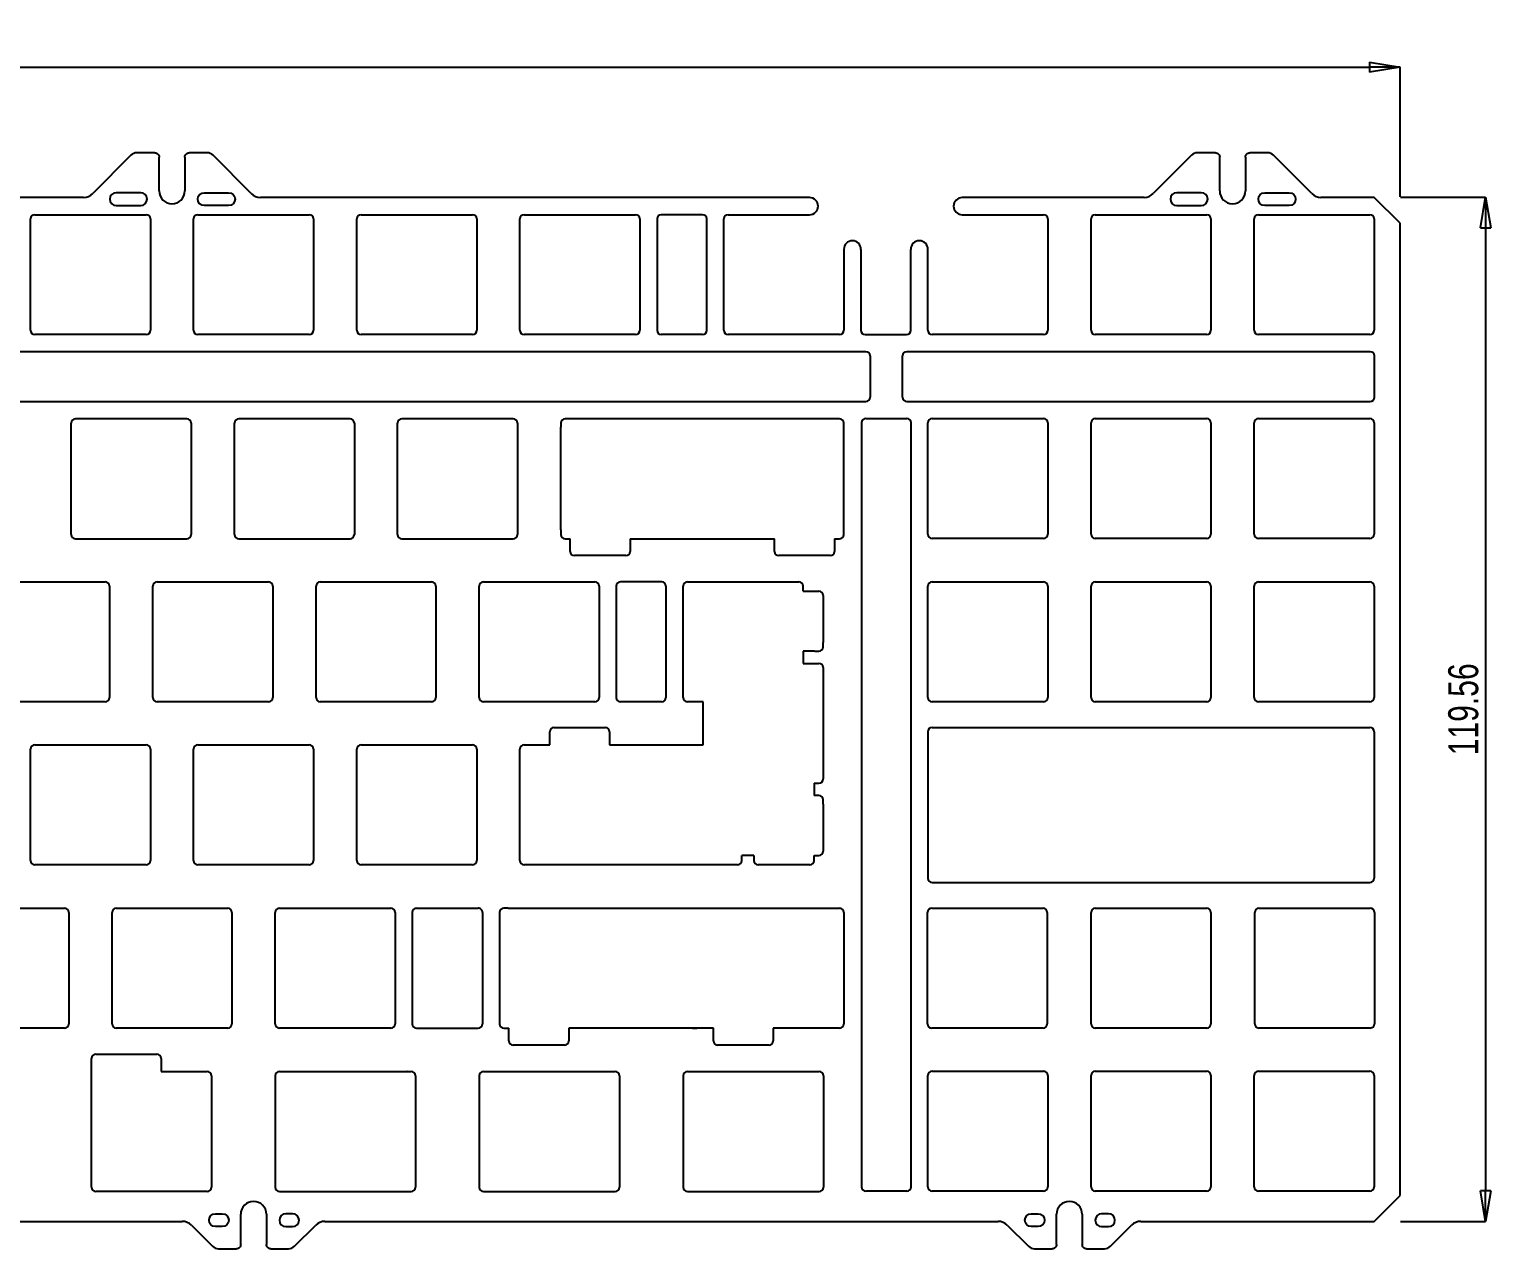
# Model space of a CAD drawing. Header units: millimetres. Extents: x 2288 to 2648, y 1088 to 1230.
# Drawn here: x 2477 to 2647.6, y 1087.8 to 1230.2 of the extents above; entities that cross this region are included whole.
import ezdxf

# ---------------------------------------------------------------- set-up
doc = ezdxf.new("R2010")
doc.units = ezdxf.units.MM
doc.styles.add('SLDTEXTSTYLE0', font='TXT', dxfattribs={"width": 0.75})
doc.dimstyles.new('SLDDIMSTYLE0', dxfattribs={"dimtxt": 3.5, "dimasz": 3.556, "dimexe": 0, "dimexo": 0.0625, "dimgap": 0.875, "dimtad": 1, "dimrnd": 1e-09, "dimzin": 12, "dimdsep": 46, "dimtxsty": 'SLDTEXTSTYLE0', "dimblk1": 'CLOSED', "dimblk2": 'CLOSED', "dimsah": 1, "dimcen": 0.09, "dimadec": 0, "dimazin": 3, "dimtfac": 1, "dimtofl": 0, "dimtmove": 0, "dimatfit": 3, "dimldrblk": 'CLOSED', "dimfxl": 1, "dimfrac": 2, "dimtolj": 1, "dimtzin": 12, "dimarcsym": 0})

# ---------------------------------------------------------------- blocks, each defined once
blk = doc.blocks.new('_Closed')
at = {"color": 0, "linetype": 'ByBlock', "lineweight": -2}
for p, q in [((-1, 0.166667), (0, 0)), ((-1, 0.166667), (-1, -0.166667)), ((0, 0), (-1, -0.166667)), ((0, 0), (-1, 0))]:
    blk.add_line(p, q, dxfattribs=at)
blk = doc.blocks.new('*D4')
at = {"color": 0, "linetype": 'Continuous', "lineweight": -2, "transparency": 16777216}
for p, q in [((2288.37, 1210.63), (2288.37, 1225.77)), ((2291.93, 1225.77), (2633.48, 1225.77)), ((2637.03, 1210.63), (2637.03, 1225.77))]:
    blk.add_line(p, q, dxfattribs=at)
at = {"layer": 'Defpoints', "color": 0, "linetype": 'Continuous', "transparency": 16777216}
for p in [(2637.03, 1225.77), (2288.37, 1210.57), (2637.03, 1210.57)]:
    blk.add_point(p, dxfattribs=at)
at = {"color": 0, "linetype": 'Continuous', "lineweight": -2, "transparency": 16777216, "xscale": 3.556, "yscale": 3.556, "zscale": 3.556, "rotation": 180}
blk.add_blockref('_Closed', (2288.37, 1225.77), dxfattribs=at)
at = {"color": 0, "linetype": 'Continuous', "lineweight": -2, "transparency": 16777216, "xscale": 3.556, "yscale": 3.556, "zscale": 3.556}
blk.add_blockref('_Closed', (2637.03, 1225.77), dxfattribs=at)
at = {"color": 0, "linetype": 'Continuous', "lineweight": 18, "transparency": 16777216, "insert": (2462.7, 1230.14), "char_height": 3.5, "attachment_point": 2, "style": 'SLDTEXTSTYLE0'}
blk.add_mtext('\\A1;348.66', dxfattribs=at)
blk = doc.blocks.new('*D5')
at = {"color": 0, "linetype": 'Continuous', "lineweight": -2, "transparency": 16777216}
for p, q in [((2637.09, 1210.57), (2647.03, 1210.57)), ((2647.03, 1207.01), (2647.03, 1094.56)), ((2637.09, 1091), (2647.03, 1091))]:
    blk.add_line(p, q, dxfattribs=at)
at = {"layer": 'Defpoints', "color": 0, "linetype": 'Continuous', "transparency": 16777216}
for p in [(2637.03, 1210.57), (2637.03, 1091), (2647.03, 1091)]:
    blk.add_point(p, dxfattribs=at)
at = {"color": 0, "linetype": 'Continuous', "lineweight": -2, "transparency": 16777216, "xscale": 3.556, "yscale": 3.556, "zscale": 3.556}
for p, rotation in [((2647.03, 1210.57), 90), ((2647.03, 1091), 270)]:
    blk.add_blockref('_Closed', p, dxfattribs=dict(at, rotation=rotation))
at = {"color": 0, "linetype": 'Continuous', "lineweight": 18, "transparency": 16777216, "insert": (2642.66, 1150.79), "char_height": 3.5, "attachment_point": 2, "rotation": 90, "style": 'SLDTEXTSTYLE0'}
blk.add_mtext('\\A1;119.56', dxfattribs=at)

msp = doc.modelspace()

# ---------------------------------------------------------------- linework, layer by layer
at = {"color": 7, "linetype": 'Continuous', "lineweight": 25}
for p, q in [((2488.864, 1215.474), (2484.397, 1211.006)), ((2491.657, 1215.767), (2489.572, 1215.767)), ((2492.157, 1211.317), (2492.157, 1215.267)), ((2495.157, 1215.267), (2495.157, 1211.317)), ((2497.743, 1215.767), (2495.657, 1215.767)), ((2502.918, 1211.006), (2498.45, 1215.474)), ((2612.689, 1215.474), (2608.222, 1211.006)), ((2615.482, 1215.767), (2613.397, 1215.767)), ((2615.982, 1211.317), (2615.982, 1215.267)), ((2618.982, 1215.267), (2618.982, 1211.317)), ((2621.568, 1215.767), (2619.482, 1215.767)), ((2626.743, 1211.006), (2622.275, 1215.474)), ((2483.336, 1210.567), (2418.254, 1210.567)), ((2568.099, 1210.567), (2503.979, 1210.567)), ((2607.161, 1210.567), (2585.907, 1210.567)), ((2634.032, 1210.567), (2627.804, 1210.567)), ((2637.032, 1207.567), (2634.032, 1210.567)), ((2477.635, 1208.542), (2490.635, 1208.542)), ((2496.685, 1208.542), (2509.685, 1208.542)), ((2515.735, 1208.542), (2528.735, 1208.542)), ((2534.785, 1208.542), (2547.785, 1208.542)), ((2558.599, 1208.542), (2568.099, 1208.542)), ((2585.907, 1208.542), (2595.407, 1208.542)), ((2601.457, 1208.542), (2614.457, 1208.542)), ((2620.507, 1208.542), (2633.507, 1208.542)), ((2477.135, 1195.042), (2477.135, 1208.042)), ((2491.135, 1208.042), (2491.135, 1195.042)), ((2496.185, 1195.042), (2496.185, 1208.042)), ((2510.185, 1208.042), (2510.185, 1195.042)), ((2515.235, 1195.042), (2515.235, 1208.042)), ((2529.235, 1208.042), (2529.235, 1195.042)), ((2534.285, 1195.042), (2534.285, 1208.042)), ((2548.285, 1208.042), (2548.285, 1195.042)), ((2550.285, 1208.042), (2550.285, 1195.042)), ((2556.099, 1195.042), (2556.099, 1208.042)), ((2558.099, 1195.042), (2558.099, 1208.042)), ((2595.907, 1208.042), (2595.907, 1195.042)), ((2600.957, 1195.042), (2600.957, 1208.042)), ((2614.957, 1208.042), (2614.957, 1195.042)), ((2620.007, 1195.042), (2620.007, 1208.042)), ((2634.007, 1208.042), (2634.007, 1195.042)), ((2637.032, 1094.005), (2637.032, 1207.567)), ((2572.099, 1204.492), (2572.099, 1195.042)), ((2574.099, 1204.492), (2574.099, 1195.042)), ((2579.907, 1195.042), (2579.907, 1204.492)), ((2581.907, 1195.042), (2581.907, 1204.492)), ((2490.635, 1194.542), (2477.635, 1194.542)), ((2509.685, 1194.542), (2496.685, 1194.542)), ((2528.735, 1194.542), (2515.735, 1194.542)), ((2547.785, 1194.542), (2534.785, 1194.542)), ((2571.599, 1194.542), (2558.599, 1194.542)), ((2595.407, 1194.542), (2582.407, 1194.542)), ((2614.457, 1194.542), (2601.457, 1194.542)), ((2633.507, 1194.542), (2620.507, 1194.542)), ((2574.655, 1192.543), (2434.828, 1192.543)), ((2575.155, 1192.043), (2575.155, 1187.231)), ((2633.563, 1192.543), (2579.463, 1192.543)), ((2434.828, 1186.731), (2574.655, 1186.731)), ((2579.463, 1186.731), (2633.563, 1186.731)), ((2495.395, 1184.71), (2482.395, 1184.71)), ((2514.445, 1184.71), (2501.445, 1184.71)), ((2533.495, 1184.71), (2520.495, 1184.71)), ((2571.595, 1184.71), (2539.545, 1184.71)), ((2574.151, 1184.231), (2574.151, 1095.031)), ((2574.651, 1184.731), (2579.463, 1184.731)), ((2579.963, 1095.031), (2579.963, 1184.231)), ((2581.907, 1171.23), (2581.907, 1184.23)), ((2582.407, 1184.73), (2595.407, 1184.73)), ((2595.907, 1184.23), (2595.907, 1171.23)), ((2600.957, 1171.23), (2600.957, 1184.23)), ((2601.457, 1184.73), (2614.457, 1184.73)), ((2614.957, 1184.23), (2614.957, 1171.23)), ((2620.007, 1171.23), (2620.007, 1184.23)), ((2620.507, 1184.73), (2633.507, 1184.73)), ((2634.007, 1184.23), (2634.007, 1171.23)), ((2481.895, 1171.21), (2481.895, 1184.21)), ((2495.895, 1184.21), (2495.895, 1171.21)), ((2500.945, 1171.21), (2500.945, 1184.21)), ((2514.945, 1184.21), (2514.945, 1171.21)), ((2519.995, 1171.21), (2519.995, 1184.21)), ((2533.995, 1184.21), (2533.995, 1171.21)), ((2539.045, 1184.21), (2539.045, 1183.736)), ((2539.045, 1171.73), (2539.045, 1183.73)), ((2572.095, 1171.21), (2572.095, 1184.21)), ((2482.395, 1170.71), (2495.395, 1170.71)), ((2501.445, 1170.71), (2514.445, 1170.71)), ((2520.495, 1170.71), (2533.495, 1170.71)), ((2539.045, 1171.723), (2539.045, 1171.21)), ((2539.545, 1170.71), (2540.132, 1170.71)), ((2540.132, 1169.23), (2540.132, 1170.71)), ((2547.132, 1170.71), (2547.132, 1169.23)), ((2547.132, 1170.71), (2564.008, 1170.71)), ((2564.008, 1169.23), (2564.008, 1170.71)), ((2571.008, 1170.71), (2571.008, 1169.23)), ((2571.008, 1170.71), (2571.595, 1170.71)), ((2595.407, 1170.73), (2582.407, 1170.73)), ((2614.457, 1170.73), (2601.457, 1170.73)), ((2633.507, 1170.73), (2620.507, 1170.73)), ((2546.632, 1168.73), (2540.632, 1168.73)), ((2570.508, 1168.73), (2564.508, 1168.73)), ((2472.87, 1165.68), (2485.87, 1165.68)), ((2491.92, 1165.68), (2504.92, 1165.68)), ((2510.97, 1165.68), (2523.97, 1165.68)), ((2530.02, 1165.68), (2543.02, 1165.68)), ((2553.832, 1165.68), (2566.832, 1165.68)), ((2582.407, 1165.68), (2595.407, 1165.68)), ((2601.457, 1165.68), (2614.457, 1165.68)), ((2620.507, 1165.68), (2633.507, 1165.68)), ((2486.37, 1165.18), (2486.37, 1152.18)), ((2491.42, 1152.18), (2491.42, 1165.18)), ((2505.42, 1165.18), (2505.42, 1152.18)), ((2510.47, 1152.18), (2510.47, 1165.18)), ((2524.47, 1165.18), (2524.47, 1152.18)), ((2529.52, 1152.18), (2529.52, 1165.18)), ((2543.52, 1165.18), (2543.52, 1152.18)), ((2545.52, 1165.18), (2545.52, 1152.18)), ((2551.332, 1165.18), (2551.332, 1152.18)), ((2553.332, 1152.18), (2553.332, 1165.18)), ((2567.332, 1164.593), (2567.332, 1165.18)), ((2567.332, 1164.593), (2569.182, 1164.593)), ((2569.682, 1164.093), (2569.682, 1158.589)), ((2581.907, 1152.18), (2581.907, 1165.18)), ((2595.907, 1165.18), (2595.907, 1152.18)), ((2600.957, 1152.18), (2600.957, 1165.18)), ((2614.957, 1165.18), (2614.957, 1152.18)), ((2620.007, 1152.18), (2620.007, 1165.18)), ((2634.007, 1165.18), (2634.007, 1152.18)), ((2567.332, 1157.593), (2567.332, 1156.155)), ((2568.682, 1157.593), (2567.332, 1157.593)), ((2568.69, 1157.593), (2569.182, 1157.593)), ((2569.682, 1158.093), (2569.682, 1158.588)), ((2567.332, 1156.155), (2569.182, 1156.155)), ((2569.682, 1155.655), (2569.682, 1142.655)), ((2485.87, 1151.68), (2472.87, 1151.68)), ((2504.92, 1151.68), (2491.92, 1151.68)), ((2523.97, 1151.68), (2510.97, 1151.68)), ((2543.02, 1151.68), (2530.02, 1151.68)), ((2555.682, 1151.68), (2553.832, 1151.68)), ((2555.682, 1146.63), (2555.682, 1151.68)), ((2595.407, 1151.68), (2582.407, 1151.68)), ((2614.457, 1151.68), (2601.457, 1151.68)), ((2633.507, 1151.68), (2620.507, 1151.68)), ((2538.251, 1148.66), (2544.251, 1148.66)), ((2582.407, 1148.68), (2633.507, 1148.68)), ((2537.751, 1146.63), (2537.751, 1148.16)), ((2544.751, 1148.16), (2544.751, 1146.63)), ((2581.907, 1148.18), (2581.907, 1131.08)), ((2634.007, 1148.18), (2634.007, 1131.08)), ((2477.132, 1133.13), (2477.132, 1146.13)), ((2477.632, 1146.63), (2490.632, 1146.63)), ((2491.132, 1146.13), (2491.132, 1133.13)), ((2496.182, 1133.13), (2496.182, 1146.13)), ((2496.682, 1146.63), (2509.682, 1146.63)), ((2510.182, 1146.13), (2510.182, 1133.13)), ((2515.232, 1133.13), (2515.232, 1146.13)), ((2515.732, 1146.63), (2528.732, 1146.63)), ((2529.232, 1146.13), (2529.232, 1133.13)), ((2534.282, 1133.13), (2534.282, 1146.13)), ((2534.782, 1146.63), (2537.751, 1146.63)), ((2544.751, 1146.63), (2555.682, 1146.63)), ((2568.627, 1142.155), (2568.627, 1140.717)), ((2568.627, 1142.155), (2569.182, 1142.155)), ((2569.182, 1140.717), (2568.627, 1140.717)), ((2569.682, 1139.722), (2569.682, 1140.217)), ((2569.682, 1139.72), (2569.682, 1134.217)), ((2560.189, 1133.13), (2560.189, 1133.717)), ((2561.591, 1133.717), (2560.189, 1133.717)), ((2561.591, 1133.717), (2561.591, 1133.13)), ((2568.627, 1133.717), (2569.182, 1133.717)), ((2568.627, 1133.13), (2568.627, 1133.717)), ((2490.632, 1132.63), (2477.632, 1132.63)), ((2509.682, 1132.63), (2496.682, 1132.63)), ((2528.732, 1132.63), (2515.732, 1132.63)), ((2559.689, 1132.63), (2534.782, 1132.63)), ((2568.127, 1132.63), (2562.091, 1132.63)), ((2582.407, 1130.58), (2633.507, 1130.58)), ((2468.107, 1127.58), (2481.107, 1127.58)), ((2481.607, 1127.08), (2481.607, 1114.08)), ((2486.657, 1114.08), (2486.657, 1127.08)), ((2487.157, 1127.58), (2500.157, 1127.58)), ((2500.657, 1127.08), (2500.657, 1114.08)), ((2505.707, 1114.08), (2505.707, 1127.08)), ((2506.207, 1127.58), (2519.207, 1127.58)), ((2519.707, 1127.08), (2519.707, 1114.08)), ((2521.707, 1127.08), (2521.707, 1114.08)), ((2529.901, 1127.08), (2529.901, 1114.08)), ((2531.901, 1127.08), (2531.901, 1114.08)), ((2532.901, 1127.58), (2532.401, 1127.58)), ((2532.901, 1127.58), (2571.595, 1127.58)), ((2572.095, 1127.08), (2572.095, 1114.08)), ((2581.851, 1114.078), (2581.851, 1127.078)), ((2582.351, 1127.578), (2595.351, 1127.578)), ((2595.851, 1127.078), (2595.851, 1114.078)), ((2600.957, 1114.08), (2600.957, 1127.08)), ((2601.457, 1127.58), (2614.457, 1127.58)), ((2614.957, 1127.08), (2614.957, 1114.08)), ((2620.063, 1114.081), (2620.063, 1127.081)), ((2620.563, 1127.581), (2633.563, 1127.581)), ((2634.063, 1127.081), (2634.063, 1114.081)), ((2481.107, 1113.58), (2468.107, 1113.58)), ((2500.157, 1113.58), (2487.157, 1113.58)), ((2519.207, 1113.58), (2506.207, 1113.58)), ((2532.401, 1113.58), (2532.901, 1113.58)), ((2532.901, 1113.58), (2532.988, 1113.58)), ((2532.988, 1112.08), (2532.988, 1113.58)), ((2556.864, 1113.58), (2539.988, 1113.58)), ((2539.988, 1113.58), (2539.988, 1112.08)), ((2554.426, 1113.58), (2554.926, 1113.58)), ((2556.864, 1113.576), (2556.864, 1113.58)), ((2556.864, 1112.08), (2556.864, 1113.576)), ((2563.864, 1113.58), (2563.864, 1112.08)), ((2571.595, 1113.58), (2563.864, 1113.58)), ((2595.351, 1113.578), (2582.351, 1113.578)), ((2614.457, 1113.58), (2601.457, 1113.58)), ((2633.563, 1113.581), (2620.563, 1113.581)), ((2539.488, 1111.58), (2533.488, 1111.58)), ((2563.364, 1111.58), (2557.364, 1111.58)), ((2484.276, 1095.01), (2484.276, 1110.01)), ((2484.776, 1110.51), (2491.895, 1110.51)), ((2492.395, 1110.01), (2492.395, 1108.51)), ((2492.395, 1108.51), (2497.776, 1108.51)), ((2498.276, 1108.01), (2498.276, 1095.01)), ((2505.707, 1108.01), (2505.707, 1095.01)), ((2506.207, 1108.51), (2511.836, 1108.51)), ((2511.836, 1108.51), (2521.089, 1108.51)), ((2521.094, 1108.51), (2521.589, 1108.51)), ((2522.089, 1108.01), (2522.089, 1095.01)), ((2529.52, 1108.01), (2529.52, 1095.01)), ((2530.02, 1108.51), (2532.845, 1108.51)), ((2532.845, 1108.51), (2544.901, 1108.51)), ((2544.906, 1108.51), (2545.401, 1108.51)), ((2545.901, 1108.01), (2545.901, 1095.01)), ((2553.332, 1108.01), (2553.332, 1095.01)), ((2553.832, 1108.51), (2556.825, 1108.51)), ((2556.825, 1108.51), (2568.714, 1108.51)), ((2568.719, 1108.51), (2569.214, 1108.51)), ((2569.714, 1108.01), (2569.714, 1095.01)), ((2581.907, 1095.03), (2581.907, 1108.03)), ((2582.407, 1108.53), (2595.407, 1108.53)), ((2595.907, 1108.03), (2595.907, 1095.03)), ((2600.957, 1095.03), (2600.957, 1108.03)), ((2601.457, 1108.53), (2614.457, 1108.53)), ((2614.957, 1108.03), (2614.957, 1095.03)), ((2620.007, 1095.03), (2620.007, 1108.03)), ((2620.507, 1108.53), (2633.507, 1108.53)), ((2634.007, 1108.03), (2634.007, 1095.03)), ((2497.776, 1094.51), (2484.776, 1094.51)), ((2506.207, 1094.51), (2521.589, 1094.51)), ((2530.02, 1094.51), (2545.401, 1094.51)), ((2553.832, 1094.51), (2569.214, 1094.51)), ((2595.407, 1094.53), (2582.407, 1094.53)), ((2614.457, 1094.53), (2601.457, 1094.53)), ((2633.507, 1094.53), (2620.507, 1094.53)), ((2634.032, 1091.005), (2637.032, 1094.005)), ((2344.816, 1091.005), (2494.861, 1091.005)), ((2495.922, 1090.565), (2498.389, 1088.097)), ((2501.682, 1088.305), (2501.682, 1091.83)), ((2504.682, 1091.83), (2504.682, 1088.305)), ((2507.975, 1088.097), (2510.443, 1090.565)), ((2511.504, 1091.005), (2590.111, 1091.005)), ((2591.172, 1090.565), (2593.639, 1088.097)), ((2596.932, 1088.305), (2596.932, 1091.83)), ((2599.932, 1091.83), (2599.932, 1088.305)), ((2603.225, 1088.097), (2605.693, 1090.565)), ((2606.754, 1091.005), (2634.032, 1091.005)), ((2499.097, 1087.805), (2501.182, 1087.805)), ((2505.182, 1087.805), (2507.268, 1087.805)), ((2594.347, 1087.805), (2596.432, 1087.805)), ((2600.432, 1087.805), (2602.518, 1087.805))]:
    msp.add_line(p, q, dxfattribs=at)
for p, q in [((2490.001, 1211.105, 0), (2487.145, 1211.105, 0)), ((2497.415, 1211.105, 0), (2500.27, 1211.105, 0)), ((2613.826, 1211.105, 0), (2610.97, 1211.105, 0)), ((2621.24, 1211.105, 0), (2624.095, 1211.105, 0)), ((2487.145, 1209.605, 0), (2490.001, 1209.605, 0)), ((2500.27, 1209.605, 0), (2497.415, 1209.605, 0)), ((2555.599, 1208.542), (2550.785, 1208.542)), ((2610.97, 1209.605, 0), (2613.826, 1209.605, 0)), ((2624.095, 1209.605, 0), (2621.24, 1209.605, 0)), ((2573.099, 1205.492), (2573.099, 1205.492)), ((2580.907, 1205.492), (2580.907, 1205.492)), ((2555.599, 1194.542), (2550.785, 1194.542)), ((2574.599, 1194.542), (2579.407, 1194.542)), ((2522.207, 1127.58), (2529.401, 1127.58)), ((2522.207, 1113.58), (2529.401, 1113.58)), ((2498.732, 1091.893, 0), (2499.532, 1091.893, 0)), ((2499.532, 1090.393, 0), (2498.732, 1090.393, 0)), ((2507.745, 1091.893, 0), (2506.945, 1091.893, 0)), ((2506.945, 1090.393, 0), (2507.745, 1090.393, 0)), ((2593.982, 1091.893, 0), (2594.782, 1091.893, 0)), ((2594.782, 1090.393, 0), (2593.982, 1090.393, 0)), ((2602.995, 1091.893, 0), (2602.195, 1091.893, 0)), ((2602.195, 1090.393, 0), (2602.995, 1090.393, 0))]:
    msp.add_line(p, q)
at = {"color": 7}
for p, q in [((2578.963, 1187.231), (2578.963, 1192.043)), ((2634.063, 1187.231), (2634.063, 1192.043)), ((2550.832, 1165.68), (2546.02, 1165.68)), ((2550.832, 1151.68), (2546.02, 1151.68)), ((2579.463, 1094.531), (2574.651, 1094.531))]:
    msp.add_line(p, q, dxfattribs=at)
at = {"color": 7, "linetype": 'Continuous', "lineweight": 25}
for centre, radius, start, end in [((2489.572, 1214.767), 1, 90, 135), ((2497.743, 1214.767), 1, 45, 90), ((2613.397, 1214.767), 1, 90, 135), ((2621.568, 1214.767), 1, 45, 90), ((2483.336, 1212.067), 1.5, 270, 315), ((2493.657, 1211.317), 1.5, 180, 0), ((2503.979, 1212.067), 1.5, 225, 270), ((2568.099, 1209.542), 1, 270, 90), ((2585.907, 1209.542), 1, 90, 270), ((2607.161, 1212.067), 1.5, 270, 315), ((2617.482, 1211.317), 1.5, 180, 0), ((2627.804, 1212.067), 1.5, 225, 270), ((2477.635, 1208.042), 0.5, 90, 180), ((2490.635, 1208.042), 0.5, 0, 90), ((2496.685, 1208.042), 0.5, 90, 180), ((2509.685, 1208.042), 0.5, 0, 90), ((2515.735, 1208.042), 0.5, 90, 180), ((2528.735, 1208.042), 0.5, 0, 90), ((2534.785, 1208.042), 0.5, 90, 180), ((2547.785, 1208.042), 0.5, 0, 90), ((2558.599, 1208.042), 0.5, 90, 180), ((2595.407, 1208.042), 0.5, 0, 90), ((2601.457, 1208.042), 0.5, 90, 180), ((2614.457, 1208.042), 0.5, 0, 90), ((2620.507, 1208.042), 0.5, 90, 180), ((2633.507, 1208.042), 0.5, 0, 90), ((2573.099, 1204.492), 1, 90, 180), ((2580.907, 1204.492), 1, 0, 90), ((2477.635, 1195.042), 0.5, 180, 270), ((2490.635, 1195.042), 0.5, 270, 0), ((2496.685, 1195.042), 0.5, 180, 270), ((2509.685, 1195.042), 0.5, 270, 0), ((2515.735, 1195.042), 0.5, 180, 270), ((2528.735, 1195.042), 0.5, 270, 0), ((2534.785, 1195.042), 0.5, 180, 270), ((2547.785, 1195.042), 0.5, 270, 0), ((2558.599, 1195.042), 0.5, 180, 270), ((2571.599, 1195.042), 0.5, 270, 0), ((2582.407, 1195.042), 0.5, 180, 270), ((2595.407, 1195.042), 0.5, 270, 0), ((2601.457, 1195.042), 0.5, 180, 270), ((2614.457, 1195.042), 0.5, 270, 0), ((2620.507, 1195.042), 0.5, 180, 270), ((2633.507, 1195.042), 0.5, 270, 0), ((2574.655, 1192.043), 0.5, 0, 90), ((2574.655, 1187.231), 0.5, 270, 0), ((2482.395, 1184.21), 0.5, 90, 180), ((2495.395, 1184.21), 0.5, 0, 90), ((2501.445, 1184.21), 0.5, 90, 180), ((2514.445, 1184.21), 0.5, 0, 90), ((2520.495, 1184.21), 0.5, 90, 180), ((2533.495, 1184.21), 0.5, 0, 90), ((2539.545, 1184.21), 0.5, 90, 180), ((2571.595, 1184.21), 0.5, 0, 90), ((2574.651, 1184.231), 0.5, 90, 180), ((2579.463, 1184.231), 0.5, 0, 90), ((2582.407, 1184.23), 0.5, 90, 180), ((2595.407, 1184.23), 0.5, 0, 90), ((2601.457, 1184.23), 0.5, 90, 180), ((2614.457, 1184.23), 0.5, 0, 90), ((2620.507, 1184.23), 0.5, 90, 180), ((2633.507, 1184.23), 0.5, 0, 90), ((2540.045, 1183.73), 1, 179.65327, 180), ((2482.395, 1171.21), 0.5, 180, 270), ((2495.395, 1171.21), 0.5, 270, 0), ((2501.445, 1171.21), 0.5, 180, 270), ((2514.445, 1171.21), 0.5, 270, 0), ((2520.495, 1171.21), 0.5, 180, 270), ((2533.495, 1171.21), 0.5, 270, 0), ((2540.045, 1171.73), 1, 180, 180.34673), ((2539.545, 1171.21), 0.5, 180, 270), ((2571.595, 1171.21), 0.5, 270, 0), ((2582.407, 1171.23), 0.5, 180, 270), ((2595.407, 1171.23), 0.5, 270, 0), ((2601.457, 1171.23), 0.5, 180, 270), ((2614.457, 1171.23), 0.5, 270, 0), ((2620.507, 1171.23), 0.5, 180, 270), ((2633.507, 1171.23), 0.5, 270, 0), ((2540.632, 1169.23), 0.5, 180, 270), ((2546.632, 1169.23), 0.5, 270, 0), ((2564.508, 1169.23), 0.5, 180, 270), ((2570.508, 1169.23), 0.5, 270, 0), ((2485.87, 1165.18), 0.5, 0, 90), ((2491.92, 1165.18), 0.5, 90, 180), ((2504.92, 1165.18), 0.5, 0, 90), ((2510.97, 1165.18), 0.5, 90, 180), ((2523.97, 1165.18), 0.5, 0, 90), ((2530.02, 1165.18), 0.5, 90, 180), ((2543.02, 1165.18), 0.5, 0, 90), ((2553.832, 1165.18), 0.5, 90, 180), ((2566.832, 1165.18), 0.5, 0, 90), ((2582.407, 1165.18), 0.5, 90, 180), ((2595.407, 1165.18), 0.5, 0, 90), ((2601.457, 1165.18), 0.5, 90, 180), ((2614.457, 1165.18), 0.5, 0, 90), ((2620.507, 1165.18), 0.5, 90, 180), ((2633.507, 1165.18), 0.5, 0, 90), ((2569.182, 1164.093), 0.5, 0, 90), ((2568.682, 1158.593), 1, 270, 270.44479), ((2569.182, 1158.093), 0.5, 270, 0), ((2568.682, 1158.593), 1, 359.71683, 359.81006), ((2569.182, 1155.655), 0.5, 0, 90), ((2485.87, 1152.18), 0.5, 270, 0), ((2491.92, 1152.18), 0.5, 180, 270), ((2504.92, 1152.18), 0.5, 270, 0), ((2510.97, 1152.18), 0.5, 180, 270), ((2523.97, 1152.18), 0.5, 270, 0), ((2530.02, 1152.18), 0.5, 180, 270), ((2543.02, 1152.18), 0.5, 270, 0), ((2553.832, 1152.18), 0.5, 180, 270), ((2582.407, 1152.18), 0.5, 180, 270), ((2595.407, 1152.18), 0.5, 270, 0), ((2601.457, 1152.18), 0.5, 180, 270), ((2614.457, 1152.18), 0.5, 270, 0), ((2620.507, 1152.18), 0.5, 180, 270), ((2633.507, 1152.18), 0.5, 270, 0), ((2538.251, 1148.16), 0.5, 90, 180), ((2544.251, 1148.16), 0.5, 0, 90), ((2582.407, 1148.18), 0.5, 90, 180), ((2633.507, 1148.18), 0.5, 0, 90), ((2477.632, 1146.13), 0.5, 90, 180), ((2490.632, 1146.13), 0.5, 0, 90), ((2496.682, 1146.13), 0.5, 90, 180), ((2509.682, 1146.13), 0.5, 0, 90), ((2515.732, 1146.13), 0.5, 90, 180), ((2528.732, 1146.13), 0.5, 0, 90), ((2534.782, 1146.13), 0.5, 90, 180), ((2569.182, 1142.655), 0.5, 270, 0), ((2569.182, 1140.217), 0.5, 0, 90), ((2568.682, 1139.717), 1, 0.1899, 0.2831), ((2477.632, 1133.13), 0.5, 180, 270), ((2490.632, 1133.13), 0.5, 270, 0), ((2496.682, 1133.13), 0.5, 180, 270), ((2509.682, 1133.13), 0.5, 270, 0), ((2515.732, 1133.13), 0.5, 180, 270), ((2528.732, 1133.13), 0.5, 270, 0), ((2534.782, 1133.13), 0.5, 180, 270), ((2559.689, 1133.13), 0.5, 270, 0), ((2562.091, 1133.13), 0.5, 180, 270), ((2568.127, 1133.13), 0.5, 270, 0), ((2569.182, 1134.217), 0.5, 270, 0), ((2582.407, 1131.08), 0.5, 180, 270), ((2633.507, 1131.08), 0.5, 270, 0), ((2481.107, 1127.08), 0.5, 0, 90), ((2487.157, 1127.08), 0.5, 90, 180), ((2500.157, 1127.08), 0.5, 0, 90), ((2506.207, 1127.08), 0.5, 90, 180), ((2519.207, 1127.08), 0.5, 0, 90), ((2532.401, 1127.08), 0.5, 90, 180), ((2571.595, 1127.08), 0.5, 0, 90), ((2582.351, 1127.078), 0.5, 90, 180), ((2595.351, 1127.078), 0.5, 0, 90), ((2601.457, 1127.08), 0.5, 90, 180), ((2614.457, 1127.08), 0.5, 0, 90), ((2620.563, 1127.081), 0.5, 90, 180), ((2633.563, 1127.081), 0.5, 0, 90), ((2481.107, 1114.08), 0.5, 270, 0), ((2487.157, 1114.08), 0.5, 180, 270), ((2500.157, 1114.08), 0.5, 270, 0), ((2506.207, 1114.08), 0.5, 180, 270), ((2519.207, 1114.08), 0.5, 270, 0), ((2532.401, 1114.08), 0.5, 180, 269.99997), ((2571.595, 1114.08), 0.5, 270, 0), ((2582.351, 1114.078), 0.5, 180, 270), ((2595.351, 1114.078), 0.5, 270, 0), ((2601.457, 1114.08), 0.5, 180, 270), ((2614.457, 1114.08), 0.5, 270, 0), ((2620.563, 1114.081), 0.5, 180, 270), ((2633.563, 1114.081), 0.5, 270, 0), ((2533.488, 1112.08), 0.5, 180, 270), ((2539.488, 1112.08), 0.5, 270, 0), ((2557.364, 1112.08), 0.5, 180, 270), ((2563.364, 1112.08), 0.5, 270, 0), ((2484.776, 1110.01), 0.5, 90, 180), ((2491.895, 1110.01), 0.5, 0, 90), ((2497.776, 1108.01), 0.5, 0, 90), ((2506.207, 1108.01), 0.5, 90, 180), ((2521.089, 1107.51), 1, 89.7169, 89.99943), ((2521.589, 1108.01), 0.5, 0, 90), ((2530.02, 1108.01), 0.5, 90, 180), ((2544.901, 1107.51), 1, 89.7169, 89.99828), ((2545.401, 1108.01), 0.5, 0, 90), ((2553.832, 1108.01), 0.5, 90, 180), ((2568.714, 1107.51), 1, 89.7169, 89.99828), ((2569.214, 1108.01), 0.5, 0, 90), ((2582.407, 1108.03), 0.5, 90, 180), ((2595.407, 1108.03), 0.5, 0, 90), ((2601.457, 1108.03), 0.5, 90, 180), ((2614.457, 1108.03), 0.5, 0, 90), ((2620.507, 1108.03), 0.5, 90, 180), ((2633.507, 1108.03), 0.5, 0, 90), ((2484.776, 1095.01), 0.5, 180, 270), ((2497.776, 1095.01), 0.5, 270, 0), ((2506.207, 1095.01), 0.5, 180, 270), ((2521.589, 1095.01), 0.5, 270, 0), ((2530.02, 1095.01), 0.5, 180, 270), ((2545.401, 1095.01), 0.5, 270, 0), ((2553.832, 1095.01), 0.5, 180, 270), ((2569.214, 1095.01), 0.5, 270, 0), ((2582.407, 1095.03), 0.5, 180, 270), ((2595.407, 1095.03), 0.5, 270, 0), ((2601.457, 1095.03), 0.5, 180, 270), ((2614.457, 1095.03), 0.5, 270, 0), ((2620.507, 1095.03), 0.5, 180, 270), ((2633.507, 1095.03), 0.5, 270, 0), ((2503.182, 1091.83), 1.5, 0, 180), ((2598.432, 1091.83), 1.5, 0, 180), ((2494.861, 1089.505), 1.5, 45, 90), ((2511.504, 1089.505), 1.5, 90, 135), ((2590.111, 1089.505), 1.5, 45, 90), ((2606.754, 1089.505), 1.5, 90, 135), ((2499.097, 1088.805), 1, 225, 270), ((2507.268, 1088.805), 1, 270, 315), ((2594.347, 1088.805), 1, 225, 270), ((2602.518, 1088.805), 1, 270, 315)]:
    msp.add_arc(centre, radius, start, end, dxfattribs=at)
for centre, radius, start, end in [((2487.145, 1210.355, 0), 0.75, 90.00001, 270.00001), ((2490.001, 1210.355, 0), 0.75, 270.00001, 90.00001), ((2610.97, 1210.355, 0), 0.75, 90.00001, 270.00001), ((2613.826, 1210.355, 0), 0.75, 270.00001, 90.00001), ((2555.599, 1208.042), 0.5, 0, 90), ((2573.099, 1204.492), 1, 0, 90), ((2580.907, 1204.492), 1, 90, 180), ((2550.785, 1195.042), 0.5, 180, 270), ((2555.599, 1195.042), 0.5, 270, 0), ((2574.599, 1195.042), 0.5, 180, 270), ((2579.407, 1195.042), 0.5, 270, 0), ((2522.207, 1114.08), 0.5, 180, 270), ((2529.401, 1114.08), 0.5, 270, 0), ((2506.945, 1091.143, 0), 0.75, 90, 270), ((2507.745, 1091.143, 0), 0.75, 270, 90), ((2602.195, 1091.143, 0), 0.75, 90, 270), ((2602.995, 1091.143, 0), 0.75, 270, 90)]:
    msp.add_arc(centre, radius, start, end)
at = {"extrusion": (2.623e-07, 0, -1)}
for centre, start, end in [((-2497.415, 1210.355, 0.001), 270.00001, 90.00001), ((-2500.27, 1210.355, 0.001), 90.00001, 270.00001), ((-2621.24, 1210.355, 0.001), 270.00001, 90.00001), ((-2624.095, 1210.355, 0.001), 90.00001, 270.00001), ((-2498.732, 1091.143, 0.001), 270, 90), ((-2499.532, 1091.143, 0.001), 90, 270), ((-2593.982, 1091.143, 0.001), 270, 90), ((-2594.782, 1091.143, 0.001), 90, 270)]:
    msp.add_arc(centre, 0.75, start, end, dxfattribs=at)
at = {"lineweight": 25}
for centre, start, end in [((2550.785, 1208.042), 90, 180), ((2522.207, 1127.08), 90.00013, 180), ((2529.401, 1127.08), 0, 90.00013)]:
    msp.add_arc(centre, 0.5, start, end, dxfattribs=at)
at = {"color": 7, "lineweight": 25}
for centre, start, end in [((2579.463, 1192.043), 90, 180), ((2633.563, 1187.231), 270, 0), ((2546.02, 1152.18), 180, 270), ((2574.651, 1095.031), 180, 270), ((2579.463, 1095.031), 270, 0)]:
    msp.add_arc(centre, 0.5, start, end, dxfattribs=at)
at = {"color": 7}
for centre, start, end in [((2633.563, 1192.043), 0, 90), ((2579.463, 1187.231), 180, 270), ((2546.02, 1165.18), 90, 180), ((2550.832, 1165.18), 0, 90), ((2550.832, 1152.18), 270, 0)]:
    msp.add_arc(centre, 0.5, start, end, dxfattribs=at)
at = {"color": 7, "linetype": 'Continuous', "lineweight": 25}
for points in [[(2491.657, 1215.767), (2491.788, 1215.767), (2491.918, 1215.713), (2492.103, 1215.528), (2492.157, 1215.398), (2492.157, 1215.267)], [(2495.157, 1215.267), (2495.157, 1215.398), (2495.211, 1215.528), (2495.396, 1215.713), (2495.526, 1215.767), (2495.657, 1215.767)], [(2615.482, 1215.767), (2615.613, 1215.767), (2615.743, 1215.713), (2615.928, 1215.528), (2615.982, 1215.398), (2615.982, 1215.267)], [(2618.982, 1215.267), (2618.982, 1215.398), (2619.036, 1215.528), (2619.221, 1215.713), (2619.351, 1215.767), (2619.482, 1215.767)], [(2501.682, 1088.305), (2501.682, 1088.174), (2501.629, 1088.044), (2501.443, 1087.858), (2501.313, 1087.805), (2501.182, 1087.805)], [(2505.182, 1087.805), (2505.051, 1087.805), (2504.921, 1087.858), (2504.736, 1088.044), (2504.682, 1088.174), (2504.682, 1088.305)], [(2596.932, 1088.305), (2596.932, 1088.174), (2596.878, 1088.044), (2596.693, 1087.858), (2596.563, 1087.805), (2596.432, 1087.805)], [(2600.432, 1087.805), (2600.301, 1087.805), (2600.171, 1087.858), (2599.986, 1088.044), (2599.932, 1088.174), (2599.932, 1088.305)]]:
    msp.add_open_spline(points, degree=3, knots=[0, 0, 0, 0, 0.5, 0.5, 1, 1, 1, 1], dxfattribs=at)

# ---------------------------------------------------------------- dimensions: what is measured, and where the dimension line sits
at = {"color": 7, "linetype": 'Continuous', "lineweight": 18}
dim = msp.add_linear_dim(base=(2637.032, 1225.769), p1=(2288.37, 1210.567), p2=(2637.032, 1210.567), dimstyle='SLDDIMSTYLE0', dxfattribs=at)
dim.commit()
dim.dimension.update_dxf_attribs({"geometry": '*D4', "text_midpoint": (2462.701, 1225.769), "dimtype": 160})
dim = msp.add_linear_dim(base=(2647.034, 1091.005), p1=(2637.032, 1210.567), p2=(2637.032, 1091.005), angle=90, dimstyle='SLDDIMSTYLE0', dxfattribs=at)
dim.commit()
dim.dimension.update_dxf_attribs({"geometry": '*D5', "text_midpoint": (2647.034, 1150.786), "dimtype": 160})

doc.saveas('drawing.dxf')
